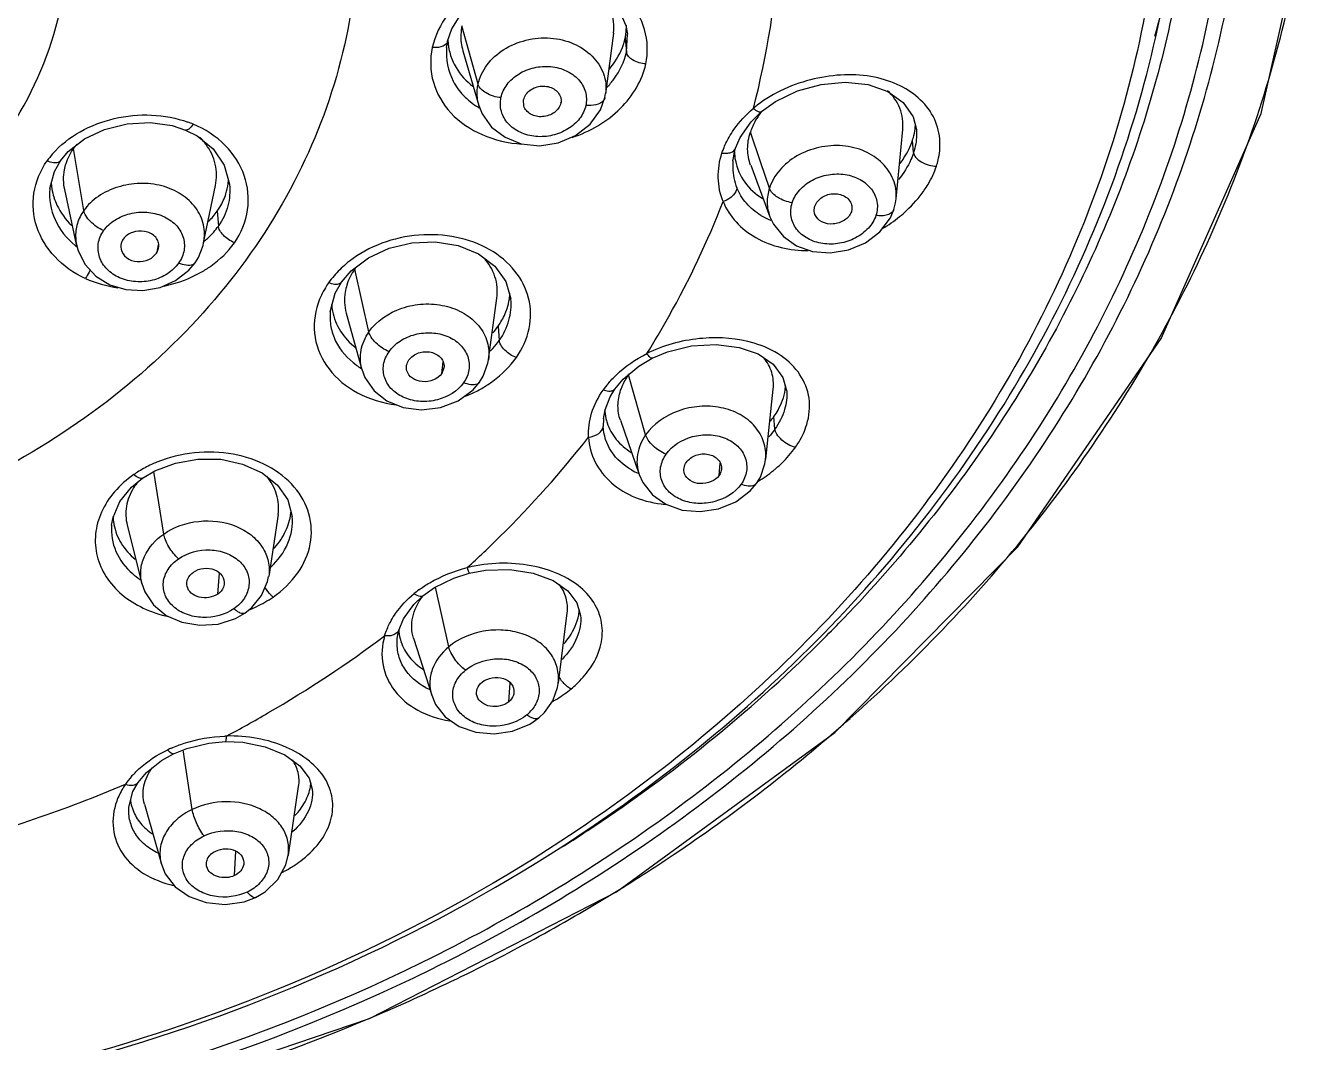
# Model space of a CAD drawing. Header units: millimetres. Extents: x 1122 to 8358, y -1894 to -296.
# Drawn here: x 7711.51 to 7741.48, y -632.59 to -608.98 of the extents above; entities that cross this region are included whole.
import ezdxf

# ---------------------------------------------------------------- set-up
doc = ezdxf.new("R2010")
doc.units = ezdxf.units.MM
doc.header["$LTSCALE"] = 3
doc.layers.add('DEF_LAYER_ASSEM_MEMBER', color=7, linetype='Continuous')

msp = doc.modelspace()

# ---------------------------------------------------------------- linework, layer by layer
at = {"layer": 'DEF_LAYER_ASSEM_MEMBER', "color": 7, "linetype": 'Continuous'}
for p, q in [((7721.402, -609.045), (7721.65, -608.655)), ((7721.304, -609.336), (7721.402, -609.045)), ((7725.156, -609.149), (7724.974, -610.555)), ((7725.483, -609.174), (7725.482, -609.171)), ((7721.281, -609.484), (7721.281, -609.488)), ((7721.66, -609.56), (7722.032, -610.83)), ((7723.076, -610.839), (7723.071, -610.695)), ((7724.958, -610.646), (7724.974, -610.554)), ((7724.958, -610.646), (7724.958, -610.646)), ((7723.94, -610.754), (7723.936, -610.775)), ((7728.354, -611.209), (7728.598, -610.968)), ((7728.1, -611.573), (7728.354, -611.209)), ((7715.219, -611.399), (7715.49, -611.537)), ((7727.993, -611.823), (7728.1, -611.573)), ((7731.721, -612.998), (7731.876, -611.389)), ((7732.191, -611.387), (7732.191, -611.39)), ((7727.993, -611.823), (7727.993, -611.823)), ((7712.173, -612.363), (7712.312, -612.114)), ((7712.312, -612.114), (7712.312, -612.114)), ((7727.931, -612.117), (7727.931, -612.117)), ((7728.345, -612.218), (7728.792, -613.415)), ((7712.071, -612.762), (7712.173, -612.363)), ((7712.067, -612.762), (7712.067, -612.764)), ((7712.411, -612.783), (7712.677, -614.059)), ((7715.638, -614.023), (7715.913, -612.689)), ((7716.24, -612.655), (7716.241, -612.665)), ((7731.722, -613.001), (7731.722, -612.994)), ((7728.79, -613.413), (7728.791, -613.416)), ((7730.695, -613.239), (7730.683, -613.297)), ((7731.671, -613.244), (7731.671, -613.245)), ((7712.677, -614.059), (7712.682, -614.08)), ((7714.561, -614.236), (7714.594, -614.069)), ((7714.561, -614.236), (7714.591, -614.146)), ((7718.838, -614.938), (7719.067, -614.672)), ((7718.581, -615.62), (7718.696, -615.187)), ((7718.696, -615.187), (7718.838, -614.938)), ((7718.838, -614.938), (7718.838, -614.938)), ((7722.257, -616.729), (7722.449, -615.307)), ((7722.777, -615.331), (7722.776, -615.32)), ((7718.58, -615.613), (7718.579, -615.62)), ((7718.95, -615.651), (7719.312, -616.961)), ((7721.221, -616.928), (7721.168, -617.059)), ((7722.238, -616.818), (7722.251, -616.741)), ((7722.257, -616.729), (7722.255, -616.742)), ((7722.047, -617.258), (7722.047, -617.258)), ((7725.079, -617.599), (7725.187, -617.423)), ((7725.187, -617.422), (7725.187, -617.423)), ((7728.696, -619.044), (7728.868, -617.418)), ((7729.179, -617.45), (7729.18, -617.457)), ((7724.923, -618.106), (7724.923, -618.107)), ((7725.317, -618.144), (7725.755, -619.404)), ((7728.69, -619.058), (7728.691, -619.045)), ((7714.221, -619.485), (7714.509, -619.317)), ((7713.967, -619.694), (7714.221, -619.485)), ((7714.221, -619.485), (7714.221, -619.485)), ((7728.481, -619.61), (7728.481, -619.61)), ((7713.503, -620.58), (7713.503, -620.582)), ((7713.864, -620.583), (7714.207, -621.936)), ((7717.368, -620.335), (7717.152, -621.775)), ((7717.699, -620.377), (7717.699, -620.374)), ((7720.518, -622.425), (7720.733, -622.219)), ((7720.733, -622.219), (7720.733, -622.219)), ((7724.307, -622.383), (7724.392, -622.679)), ((7716.382, -622.749), (7716.599, -622.624)), ((7723.882, -624.248), (7724.083, -622.621)), ((7724.392, -622.679), (7724.393, -622.68)), ((7720.18, -623.003), (7720.18, -623.004)), ((7720.137, -623.226), (7720.137, -623.22)), ((7720.514, -623.203), (7720.935, -624.534)), ((7723.873, -624.256), (7723.874, -624.247)), ((7723.213, -625.204), (7723.42, -625.061)), ((7714.663, -626.047), (7714.942, -625.891)), ((7714.942, -625.891), (7714.942, -625.891)), ((7713.998, -626.771), (7714.12, -626.557)), ((7718.091, -626.461), (7718.162, -626.717)), ((7713.903, -627.132), (7713.998, -626.771)), ((7717.61, -628.251), (7717.846, -626.651)), ((7718.162, -626.717), (7718.162, -626.717)), ((7714.265, -627.061), (7714.658, -628.459)), ((7724.012, -628.031), (7723.974, -628.055)), ((7717.609, -628.259), (7717.61, -628.251)), ((7714.657, -628.459), (7714.658, -628.459)), ((7716.577, -629.332), (7716.84, -629.234))]:
    msp.add_line(p, q, dxfattribs=at)
at = {"layer": 'DEF_LAYER_ASSEM_MEMBER', "color": 9, "linetype": 'Continuous'}
for p, q in [((7722.013, -610.335), (7721.638, -608.978)), ((7725.457, -609.588), (7725.483, -609.174)), ((7725.428, -609.265), (7725.457, -609.588)), ((7723.936, -610.775), (7723.939, -610.754)), ((7728.571, -612.141), (7728.336, -611.448)), ((7712.857, -613.269), (7712.619, -611.827)), ((7732.127, -611.922), (7732.102, -611.637)), ((7728.778, -612.751), (7728.571, -612.141)), ((7715.955, -613.287), (7715.982, -613.63)), ((7719.477, -616.092), (7719.147, -614.632)), ((7722.48, -615.958), (7722.506, -616.288)), ((7721.168, -617.059), (7721.201, -616.786)), ((7725.904, -618.485), (7725.507, -617.091)), ((7724.923, -618.107), (7724.918, -618.285)), ((7728.907, -618.347), (7728.884, -618.057)), ((7714.711, -620.786), (7714.481, -619.333)), ((7727.612, -619.424), (7727.636, -619.139)), ((7715.967, -622.182), (7716.01, -621.693)), ((7721.332, -623.408), (7721.026, -622.018)), ((7722.726, -624.685), (7722.757, -624.244)), ((7715.374, -627.187), (7715.166, -625.801)), ((7716.359, -628.722), (7716.388, -628.156))]:
    msp.add_line(p, q, dxfattribs=at)
at = {"layer": 'DEF_LAYER_ASSEM_MEMBER', "color": 7, "linetype": 'Continuous'}
for points in [[(7707.035, -635.357), (7713.219, -634.174), (7719.49, -632.045), (7725.226, -629.102), (7730.301, -625.4), (7734.549, -621.083), (7737.877, -616.246), (7740.2, -611.018), (7741.477, -605.323)], [(7724.539, -608), (7724.961, -608.252), (7725.27, -608.585), (7725.447, -608.974), (7725.482, -609.174)], [(7721.282, -609.483), (7721.299, -609.363), (7721.304, -609.336)], [(7728.598, -610.968), (7728.92, -610.736), (7729.43, -610.489), (7729.983, -610.338), (7730.541, -610.287), (7731.07, -610.342)], [(7731.07, -610.342), (7731.527, -610.504), (7731.887, -610.762), (7732.117, -611.095), (7732.191, -611.387)], [(7722.031, -610.83), (7722.107, -611.023), (7722.328, -611.333), (7722.638, -611.569), (7723.014, -611.717), (7723.436, -611.765), (7723.871, -611.699), (7724.277, -611.527), (7724.617, -611.264), (7724.857, -610.931), (7724.958, -610.646)], [(7712.312, -612.114), (7712.494, -611.898), (7712.87, -611.605), (7713.338, -611.384), (7713.861, -611.254), (7714.399, -611.224), (7714.909, -611.297), (7715.219, -611.399)], [(7715.49, -611.537), (7715.857, -611.836), (7716.115, -612.214), (7716.24, -612.655)], [(7727.932, -612.117), (7727.941, -612.042), (7727.978, -611.87), (7727.993, -611.823)], [(7731.671, -613.244), (7731.709, -613.094), (7731.722, -613.001)], [(7728.79, -613.413), (7728.873, -613.589), (7729.103, -613.874), (7729.41, -614.087), (7729.779, -614.219), (7730.19, -614.254), (7730.612, -614.185), (7731.009, -614.017), (7731.345, -613.764), (7731.587, -613.441), (7731.671, -613.245)], [(7715.44, -614.483), (7715.517, -614.359), (7715.625, -614.081), (7715.639, -614.023)], [(7719.067, -614.672), (7719.47, -614.366), (7719.95, -614.142), (7720.477, -614.018), (7721.02, -613.999), (7721.547, -614.084), (7722.019, -614.277)], [(7712.686, -614.057), (7712.725, -614.205), (7712.886, -614.526), (7713.135, -614.796), (7713.457, -614.993), (7713.833, -615.105), (7714.231, -615.126), (7714.627, -615.056), (7714.989, -614.896)], [(7722.019, -614.277), (7722.4, -614.564), (7722.66, -614.92), (7722.775, -615.32)], [(7714.989, -614.896), (7715.294, -614.659), (7715.44, -614.484)], [(7726.053, -616.703), (7726.41, -616.552), (7726.972, -616.415), (7727.542, -616.382), (7728.073, -616.449), (7728.517, -616.602)], [(7725.187, -617.422), (7725.379, -617.191), (7725.746, -616.885), (7726.053, -616.703)], [(7728.517, -616.602), (7728.862, -616.838), (7729.094, -617.15), (7729.179, -617.45)], [(7719.312, -616.959), (7719.385, -617.152), (7719.596, -617.456), (7719.896, -617.694), (7720.272, -617.85), (7720.699, -617.902), (7721.139, -617.847), (7721.551, -617.69)], [(7722.047, -617.258), (7722.13, -617.121), (7722.238, -616.818)], [(7721.551, -617.69), (7721.895, -617.439), (7722.047, -617.258)], [(7724.923, -618.107), (7724.961, -617.898), (7725.079, -617.599)], [(7714.509, -619.317), (7714.988, -619.137), (7715.508, -619.044), (7716.038, -619.051), (7716.545, -619.162), (7716.999, -619.366)], [(7728.481, -619.61), (7728.568, -619.466), (7728.676, -619.156), (7728.69, -619.058)], [(7716.999, -619.366), (7717.357, -619.65), (7717.593, -619.994), (7717.699, -620.377)], [(7725.755, -619.404), (7725.841, -619.592), (7726.065, -619.876), (7726.371, -620.094), (7726.749, -620.229), (7727.17, -620.265), (7727.599, -620.199), (7728, -620.037)], [(7713.503, -620.58), (7713.535, -620.4), (7713.693, -620.034), (7713.967, -619.694)], [(7728, -620.037), (7728.334, -619.786), (7728.481, -619.61)], [(7716.599, -622.624), (7716.761, -622.494), (7716.986, -622.213), (7717.12, -621.889), (7717.143, -621.774)], [(7720.733, -622.219), (7720.997, -622.032), (7721.451, -621.809), (7721.807, -621.696)], [(7721.807, -621.696), (7722.186, -621.626), (7722.754, -621.611), (7723.293, -621.697), (7723.754, -621.869), (7724.095, -622.103), (7724.307, -622.383)], [(7714.206, -621.937), (7714.274, -622.129), (7714.473, -622.433), (7714.767, -622.676), (7715.134, -622.836), (7715.548, -622.906), (7715.976, -622.878), (7716.382, -622.749)], [(7720.18, -623.004), (7720.282, -622.759), (7720.518, -622.425)], [(7720.137, -623.22), (7720.151, -623.119), (7720.18, -623.003)], [(7723.42, -625.061), (7723.553, -624.935), (7723.748, -624.659), (7723.858, -624.35), (7723.873, -624.256)], [(7720.935, -624.534), (7721.026, -624.745), (7721.252, -625.036), (7721.57, -625.258), (7721.957, -625.391), (7722.383, -625.428), (7722.814, -625.366), (7723.213, -625.204)], [(7714.942, -625.891), (7715.248, -625.768), (7715.757, -625.646), (7716.147, -625.61)], [(7716.147, -625.61), (7716.548, -625.625), (7717.072, -625.731), (7717.523, -625.92), (7717.874, -626.173), (7718.091, -626.461)], [(7714.12, -626.556), (7714.311, -626.329), (7714.663, -626.047)], [(7716.84, -629.234), (7717.068, -629.099), (7717.362, -628.814), (7717.548, -628.469), (7717.602, -628.25)], [(7714.658, -628.459), (7714.748, -628.684), (7714.98, -628.986), (7715.307, -629.212), (7715.701, -629.351), (7716.136, -629.395), (7716.577, -629.332)]]:
    msp.add_lwpolyline(points, dxfattribs=at)
at = {"layer": 'DEF_LAYER_ASSEM_MEMBER', "color": 9, "linetype": 'Continuous'}
for centre, radius, start, end in [((7709.498, -605.942), 19.546, 345.3115, 356.5802), ((7723.419, -608.927), 2.172, 316.4737, 317.0785), ((7722.997, -609.263), 1.883, 238.2117, 238.5849), ((7723.009, -609.243), 1.906, 238.5867, 239.8542), ((7730.166, -612.967), 2.716, 127.918, 130.3865), ((7714.386, -613.699), 2.638, 67.4809, 70.2846), ((7713.765, -613.368), 2.161, 139.18, 144.6642), ((7729.435, -611.974), 1.647, 238.852, 245.8701), ((7729.584, -610.672), 3.525, 301.0991, 308.9713), ((7729.473, -611.891), 1.737, 245.8257, 247.668), ((7713.691, -613.859), 1.024, 182.3078, 191.1768), ((7714.394, -612.457), 1.978, 309.32, 309.739), ((7713.78, -612.694), 1.785, 231.0976, 231.6645), ((7713.79, -612.681), 1.802, 231.6651, 232.5993), ((7720.52, -616.377), 2.44, 130.1962, 139.3657), ((7720.567, -616.432), 2.513, 127.914, 130.1978), ((7714.036, -612.278), 2.813, 245.9995, 262.0574), ((7720.449, -616.314), 2.345, 139.391, 144.3832), ((7727.315, -619.335), 3.069, 115.4257, 116.7538), ((7720.256, -615.398), 1.814, 233.6675, 237.9533), ((7720.274, -615.37), 1.847, 237.9422, 238.6648), ((7726.778, -618.755), 2.277, 140.0886, 144.8262), ((7720.567, -614.735), 3.076, 292.1048, 297.7676), ((7720.611, -614.817), 2.983, 297.7731, 300.6856), ((7715.682, -621.874), 2.979, 112.2096, 114.9125), ((7715.597, -621.721), 2.804, 121.4371, 124.2732), ((7715.657, -621.822), 2.921, 114.8935, 121.419), ((7726.373, -617.895), 1.614, 240.3931, 246.5046), ((7726.399, -617.838), 1.677, 246.4734, 247.4671), ((7726.757, -616.698), 3.361, 301.6729, 308.9691), ((7726.904, -616.885), 3.123, 309.0268, 310.5852), ((7722.556, -624.759), 3.289, 103.5384, 104.0008), ((7722.234, -624.254), 2.693, 126.3607, 129.3653), ((7715.557, -619.697), 3.069, 291.8715, 292.2622), ((7724.693, -623.566), 0.974, 214.9474, 220.6416), ((7721.514, -622.982), 1.548, 242.6113, 245.8636), ((7722.566, -624.29), 0.908, 309.521, 317.9888), ((7705.595, -596.76), 37.806, 311.0971, 311.509), ((7704.633, -595.609), 39.306, 303.9231, 311.0513), ((7716.288, -629.178), 3.7, 91.7861, 92.3697), ((7716.141, -628.628), 3.128, 113.5753, 115.3128), ((7701.435, -597.377), 31.74, 284.8117, 292.9736), ((7715.552, -627.812), 2.112, 138.9033, 144.9623), ((7716.304, -626.294), 2.623, 303.7922, 308.6444), ((7704.211, -594.99), 40.055, 301.9568, 303.9302), ((7703.397, -593.628), 41.641, 295.9803, 301.9145), ((7702.462, -591.72), 43.766, 293.1439, 295.9867), ((7701.615, -589.708), 45.949, 288.4131, 293.1285)]:
    msp.add_arc(centre, radius, start, end, dxfattribs=at)
at = {"layer": 'DEF_LAYER_ASSEM_MEMBER', "color": 7, "linetype": 'Continuous'}
for centre, radius, start, end in [((7712.267, -602.13), 26.431, 344.4441, 349.0931), ((7722.803, -609.226), 1.191, 167.9565, 177.5676), ((7724.081, -608.978), 1.378, 347.9541, 351.9271), ((7724.09, -608.979), 1.368, 351.9268, 0.3809), ((7722.686, -609.245), 1.376, 182.3309, 185.4622), ((7722.681, -609.245), 1.371, 185.4653, 189.4652), ((7722.696, -609.242), 1.387, 189.512, 202.9339), ((7730.003, -612.07), 1.786, 142.0024, 146.4965), ((7730.873, -611.213), 1.298, 352.7401, 357.4225), ((7714.506, -612.629), 1.488, 43.9073, 45.3321), ((7714.553, -612.585), 1.425, 36.6442, 43.9482), ((7713.754, -612.62), 1.384, 145.0592, 145.6389), ((7713.778, -612.638), 1.414, 139.9676, 145.0177), ((7729.285, -611.852), 1.322, 182.1752, 191.2407), ((7713.494, -612.533), 1.4, 183.5362, 189.113), ((7713.532, -612.526), 1.438, 189.1393, 197.9778), ((7714.822, -612.458), 1.4, 342.441, 352.1777), ((7714.839, -612.461), 1.383, 352.2015, 356.785), ((7720.335, -615.463), 1.449, 142.1784, 145.0444), ((7720.209, -615.389), 1.303, 153.6658, 162.766), ((7720.279, -615.424), 1.381, 145.0288, 153.6644), ((7721.419, -615.127), 1.334, 352.0367, 357.1677), ((7719.894, -615.369), 1.286, 183.8269, 190.6708), ((7721.356, -615.117), 1.398, 342.1669, 351.5331), ((7721.4, -615.125), 1.353, 351.5882, 352.0467), ((7726.767, -617.971), 1.537, 143.717, 145.0561), ((7727.987, -617.26), 1.17, 351.2399, 356.6322), ((7726.156, -617.836), 1.202, 182.4271, 192.6123), ((7726.107, -617.846), 1.152, 192.6628, 197.9936), ((7727.299, -616.947), 1.935, 320.9195, 325.0229), ((7715.253, -620.477), 1.456, 141.5, 148.3709), ((7716.415, -620.158), 1.258, 350.6048, 355.2321), ((7716.439, -620.16), 1.235, 355.2458, 355.7732), ((7714.788, -620.328), 1.256, 182.3842, 189.7935), ((7714.797, -620.326), 1.264, 189.7898, 190.7413), ((7721.942, -623.142), 1.521, 142.6842, 143.4753), ((7723.263, -622.466), 1.105, 349.5607, 355.9135), ((7721.274, -622.942), 1.107, 183.3113, 194.4747), ((7706.509, -599.668), 33.29, 314.716, 315.8369), ((7721.273, -622.942), 1.105, 194.4943, 198.1598), ((7705.854, -598.996), 34.229, 308.9222, 314.7039), ((7704.572, -597.439), 36.245, 303.7366, 308.9532), ((7717.091, -626.475), 1.046, 347.422, 354.997), ((7714.966, -626.84), 1.034, 185.6651, 195.93), ((7714.956, -626.842), 1.024, 195.9585, 198.3094), ((7714.959, -626.841), 1.026, 198.311, 200.9302), ((7703.891, -596.457), 37.44, 302.7602, 303.768), ((7703.777, -596.281), 37.65, 302.5099, 302.7608)]:
    msp.add_arc(centre, radius, start, end, dxfattribs=at)
at = {"layer": 'DEF_LAYER_ASSEM_MEMBER', "color": 9, "linetype": 'Continuous'}
for points, start_tangent, end_tangent in [([(7707.396, -634.998), (7720.917, -630.902), (7726.759, -627.38), (7731.711, -623.025), (7735.604, -617.989), (7738.302, -612.445), (7739.713, -606.584), (7739.788, -600.608), (7738.524, -594.724), (7735.965, -589.135), (7732.199, -584.033), (7727.356, -579.595), (7721.604, -575.974), (7715.14, -573.294), (7700.988, -571.093)], (0.990632, 0.136562), (-1, 0)), ([(7707.326, -634.789), (7720.717, -630.735), (7726.504, -627.247), (7731.409, -622.935), (7735.266, -617.947), (7737.939, -612.457), (7739.337, -606.652), (7739.412, -600.734), (7738.161, -594.907), (7735.627, -589.371), (7731.898, -584.318), (7727.102, -579.923), (7721.406, -576.336), (7715.004, -573.681), (7700.988, -571.501)], (0.990658, 0.136371), (-1, 0)), ([(7737.942, -603.987), (7737.009, -610.806), (7734.257, -617.28), (7729.825, -623.084), (7723.937, -627.922)], (0, -1), (-0.83663, -0.547769)), ([(7730.65, -625.071), (7734.774, -620.761), (7737.995, -615.934), (7740.214, -610.746), (7741.373, -605.329)], (0.748849, 0.662741), (0.112769, 0.993621)), ([(7719.217, -606.67), (7718.866, -609.608), (7717.829, -612.434), (7716.145, -615.038), (7713.878, -617.321), (7711.116, -619.194), (7707.964, -620.586), (7700.988, -621.733)], (0, -1), (-1, 0)), ([(7725.907, -609.864), (7725.88, -609.067), (7725.481, -608.367), (7724.772, -607.869), (7723.862, -607.641), (7722.886, -607.721), (7721.988, -608.096), (7721.309, -608.714), (7720.949, -609.482)], (0.210001, 0.977701), (-0.218531, -0.97583)), ([(7720.949, -609.482), (7720.975, -610.29), (7721.382, -611.003), (7722.106, -611.506), (7723.03, -611.726)], (-0.207838, -0.978163), (0.99813, -0.061129)), ([(7721.2, -609.448), (7721.145, -609.468), (7720.95, -609.482)], (-0.907335, -0.420408), (-0.99582, 0.091342)), ([(7721.304, -609.336), (7721.293, -609.368), (7721.2, -609.448)], (-0.208609, -0.977999), (-0.907335, -0.420408)), ([(7721.281, -609.489), (7721.436, -610.265), (7721.673, -610.596), (7722.005, -610.863)], (-0.089016, -0.99603), (0.849999, -0.526785)), ([(7722.013, -610.335), (7722.219, -609.89), (7722.608, -609.531), (7723.125, -609.313), (7723.694, -609.264), (7724.231, -609.395), (7724.662, -609.683), (7724.923, -610.087), (7724.975, -610.55)], (0.208629, 0.977995), (-0.128122, -0.991758)), ([(7725.009, -610.407), (7725.166, -610.217), (7725.457, -609.588)], (0.680992, 0.732291), (0.20868, 0.977984)), ([(7725.907, -609.864), (7725.752, -609.837), (7725.601, -609.771), (7725.457, -609.588)], (-0.998052, 0.062386), (-0.090074, 0.995935)), ([(7722.545, -610.647), (7722.686, -610.342), (7722.956, -610.098), (7723.312, -609.952), (7723.701, -609.926), (7724.062, -610.024), (7724.344, -610.229), (7724.504, -610.511), (7724.515, -610.829)], (0.208706, 0.977979), (-0.20868, -0.977984)), ([(7724.196, -611.571), (7725.319, -610.893), (7725.907, -609.864)], (0.949525, 0.313692), (0.210232, 0.977652)), ([(7732.739, -611.671), (7732.611, -611.141), (7732.29, -610.702), (7731.816, -610.373), (7731.219, -610.173), (7729.819, -610.212), (7728.496, -610.824)], (-0.040875, 0.999164), (-0.788775, -0.614682)), ([(7722.032, -610.829), (7721.995, -610.459), (7722.013, -610.335)], (-0.281531, 0.959552), (0.20877, 0.977965)), ([(7722.545, -610.647), (7722.198, -610.539), (7722.013, -610.335)], (-0.995761, 0.091982), (-0.266603, 0.963806)), ([(7724.515, -610.829), (7724.371, -611.132), (7724.099, -611.374), (7723.743, -611.521), (7723.354, -611.549), (7722.992, -611.453), (7722.71, -611.248), (7722.553, -610.965), (7722.545, -610.647)], (-0.208679, -0.977984), (0.208705, 0.977979)), ([(7724.919, -610.722), (7724.751, -610.813), (7724.515, -610.829)], (-0.661075, -0.75032), (-0.995764, 0.091945)), ([(7724.958, -610.646), (7724.953, -610.666), (7724.919, -610.722)], (-0.211851, -0.977302), (-0.661075, -0.75032)), ([(7712.13, -611.956), (7713.56, -611.135), (7715.276, -611.216)], (0.653502, 0.756925), (0.941334, -0.337475)), ([(7727.841, -611.568), (7727.955, -611.388), (7728.405, -610.898)], (0.494684, 0.869073), (0.759231, 0.650821)), ([(7728.406, -610.898), (7728.521, -610.968), (7728.598, -610.968)], (0.786377, -0.617747), (0.76206, 0.647506)), ([(7715.396, -611.262), (7715.298, -611.376), (7715.219, -611.399)], (-0.553191, -0.833054), (-0.923574, 0.383421)), ([(7716.353, -614.02), (7716.661, -613.253), (7716.583, -612.46), (7716.143, -611.759), (7715.396, -611.262)], (0.573685, 0.819076), (-0.919567, 0.392933)), ([(7727.677, -611.936), (7727.71, -611.843), (7727.841, -611.568)], (0.311979, 0.950089), (0.494684, 0.869073)), ([(7732.192, -611.39), (7732.196, -611.519), (7732.127, -611.922)], (0.092667, -0.995697), (-0.307886, -0.951423)), ([(7727.677, -611.936), (7727.789, -611.939), (7727.884, -611.92), (7727.993, -611.823)], (0.992587, -0.121538), (0.309345, 0.95095)), ([(7731.722, -612.994), (7731.656, -612.552), (7731.4, -612.171), (7730.992, -611.895), (7730.479, -611.767), (7729.929, -611.806), (7729.419, -612.003), (7729.017, -612.333), (7728.778, -612.751)], (0.088005, 0.99612), (-0.308394, -0.951259)), ([(7732.127, -611.922), (7732.066, -612.082), (7731.777, -612.549)], (-0.308957, -0.951076), (-0.624966, -0.780652)), ([(7732.127, -611.922), (7732.174, -612.029), (7732.306, -612.14), (7732.489, -612.216), (7732.658, -612.237)], (0.087917, -0.996128), (0.999901, 0.014049)), ([(7732.658, -612.237), (7732.698, -612.094), (7732.738, -611.673)], (0.314094, 0.949392), (-0.051416, 0.998677)), ([(7712.891, -614.848), (7712.18, -614.341), (7711.765, -613.648), (7711.698, -612.87), (7712.002, -612.119)], (-0.909227, 0.416301), (0.572087, 0.820193)), ([(7712.312, -612.114), (7712.265, -612.151), (7712.15, -612.162), (7712.002, -612.119)], (-0.571382, -0.820684), (-0.914055, 0.40559)), ([(7727.703, -613.062), (7727.591, -612.512), (7727.677, -611.936)], (-0.368507, 0.929625), (0.305995, 0.952033)), ([(7727.931, -612.117), (7727.926, -612.278), (7728.021, -612.74)], (-0.093063, -0.99566), (0.375818, -0.926693)), ([(7729.308, -613.088), (7729.482, -612.792), (7729.777, -612.563), (7730.148, -612.438), (7730.538, -612.434), (7730.888, -612.552), (7731.146, -612.773), (7731.276, -613.064), (7731.253, -613.383)], (0.308414, 0.951252), (-0.308442, -0.951243)), ([(7732.373, -612.8), (7732.462, -612.662), (7732.658, -612.237)], (0.573796, 0.818998), (0.303044, 0.952976)), ([(7712.067, -612.764), (7712.188, -613.48), (7712.659, -614.083)], (-0.093046, -0.995662), (0.778214, -0.627999)), ([(7715.639, -614.023), (7715.636, -613.601), (7715.455, -613.21), (7715.12, -612.896), (7714.67, -612.697), (7714.158, -612.642), (7713.647, -612.726), (7713.194, -612.941), (7712.857, -613.269)], (0.200427, 0.979709), (-0.572757, -0.819725)), ([(7716.241, -612.665), (7716.202, -613.16), (7715.982, -613.63)], (0.097942, -0.995192), (-0.572722, -0.81975)), ([(7728.021, -612.74), (7727.997, -612.83), (7727.879, -612.968), (7727.704, -613.063)], (-0.033076, -0.999453), (-0.944078, -0.329724)), ([(7728.583, -613.383), (7728.245, -613.102), (7728.021, -612.74)], (-0.855342, 0.518064), (-0.374553, 0.927205)), ([(7728.778, -612.751), (7728.727, -613.086), (7728.79, -613.413)], (-0.308437, -0.951245), (0.350625, -0.936516)), ([(7729.308, -613.088), (7728.97, -612.963), (7728.778, -612.751)], (-0.988708, 0.149853), (-0.321947, 0.946758)), ([(7731.801, -613.412), (7731.963, -613.272), (7732.372, -612.802)], (0.776628, 0.629959), (0.568567, 0.822637)), ([(7725.933, -616.594), (7726.441, -615.735), (7727.703, -613.062)], (0.528644, 0.848844), (0.361658, 0.932311)), ([(7727.704, -613.063), (7728.004, -613.536), (7728.461, -613.899), (7729.682, -614.2)], (0.372442, -0.928055), (0.999982, 0.005966)), ([(7731.253, -613.383), (7731.077, -613.679), (7730.779, -613.905), (7730.408, -614.031), (7730.018, -614.037), (7729.667, -613.921), (7729.409, -613.7), (7729.282, -613.408), (7729.308, -613.088)], (-0.308442, -0.951243), (0.308414, 0.951252)), ([(7712.857, -613.269), (7712.708, -613.575), (7712.667, -613.9)], (-0.572705, -0.819762), (0.039683, -0.999212)), ([(7713.317, -613.737), (7713.011, -613.526), (7712.904, -613.389), (7712.857, -613.269)], (-0.917482, 0.397778), (-0.162985, 0.986629)), ([(7713.317, -613.737), (7713.577, -613.492), (7713.929, -613.343), (7714.32, -613.31), (7714.69, -613.399), (7714.985, -613.597), (7715.158, -613.874), (7715.185, -614.188), (7715.059, -614.492)], (0.572727, 0.819746), (-0.572707, -0.81976)), ([(7731.671, -613.245), (7731.621, -613.318), (7731.524, -613.37), (7731.394, -613.392), (7731.253, -613.383)], (-0.311662, -0.950193), (-0.988708, 0.149857)), ([(7715.659, -613.978), (7715.75, -613.897), (7715.982, -613.63)], (0.768961, 0.639295), (0.57269, 0.819772)), ([(7716.353, -614.02), (7716.098, -613.843), (7716.016, -613.733), (7715.982, -613.63)], (-0.918535, 0.395339), (-0.077378, 0.997002)), ([(7715.059, -614.492), (7714.8, -614.738), (7714.449, -614.889), (7714.059, -614.922), (7713.689, -614.831), (7713.396, -614.632), (7713.223, -614.355), (7713.193, -614.041), (7713.317, -613.737)], (-0.572708, -0.81976), (0.572728, 0.819746)), ([(7715.582, -614.703), (7715.809, -614.559), (7716.353, -614.02)], (0.87066, 0.491885), (0.571879, 0.820338)), ([(7722.902, -616.688), (7723.2, -616.008), (7723.186, -615.309), (7722.869, -614.676), (7722.289, -614.184), (7721.515, -613.894), (7720.64, -613.841), (7719.774, -614.032), (7719.023, -614.45)], (0.572873, 0.819644), (-0.788854, -0.614581)), ([(7715.44, -614.484), (7715.382, -614.529), (7715.235, -614.543), (7715.059, -614.492)], (-0.572728, -0.819745), (-0.917493, 0.397753)), ([(7713.003, -614.651), (7712.978, -614.704), (7712.891, -614.848)], (-0.402432, -0.91545), (-0.591977, -0.805955)), ([(7714.72, -615.024), (7714.947, -614.968), (7715.582, -614.703)], (0.978707, 0.205261), (0.87066, 0.491885)), ([(7718.542, -614.948), (7718.468, -615.063), (7718.298, -615.425)], (-0.572591, -0.819841), (-0.323234, -0.946319)), ([(7718.838, -614.938), (7718.792, -614.974), (7718.679, -614.986), (7718.542, -614.948)], (-0.572362, -0.820001), (-0.923389, 0.383866)), ([(7718.298, -615.425), (7718.228, -616.221), (7718.551, -616.952), (7719.212, -617.503), (7720.108, -617.787)], (-0.323234, -0.946319), (0.990814, -0.135234)), ([(7719.477, -616.092), (7720.241, -615.54), (7720.74, -615.444), (7721.242, -615.486), (7721.689, -615.662), (7722.029, -615.953), (7722.226, -616.322), (7722.257, -616.729)], (0.572642, 0.819805), (-0.134827, -0.990869)), ([(7722.506, -616.288), (7722.729, -615.819), (7722.776, -615.331)], (0.572727, 0.819746), (-0.087809, 0.996137)), ([(7718.581, -615.62), (7718.596, -615.971), (7718.705, -616.303), (7719.181, -616.859)], (-0.089469, -0.99599), (0.80546, -0.592651)), ([(7719.312, -616.959), (7719.296, -616.517), (7719.477, -616.092)], (-0.265318, 0.964161), (0.572834, 0.819671)), ([(7719.945, -616.55), (7719.64, -616.347), (7719.53, -616.212), (7719.477, -616.092)], (-0.923148, 0.384446), (-0.220553, 0.975375)), ([(7719.945, -616.55), (7720.202, -616.303), (7720.552, -616.15), (7720.94, -616.112), (7721.307, -616.196), (7721.599, -616.389), (7721.771, -616.66), (7721.801, -616.97), (7721.677, -617.271)], (0.572747, 0.819732), (-0.572727, -0.819746)), ([(7722.294, -616.538), (7722.352, -616.478), (7722.506, -616.289)], (0.709872, 0.70433), (0.572727, 0.819746)), ([(7722.902, -616.688), (7722.632, -616.511), (7722.54, -616.391), (7722.506, -616.288)], (-0.93401, 0.357246), (-0.077379, 0.997002)), ([(7728.425, -616.353), (7727.232, -616.24), (7725.997, -616.563)], (-0.958196, 0.286112), (-0.903121, -0.429387)), ([(7729.645, -618.242), (7729.698, -617.629), (7729.488, -617.085), (7729.052, -616.648), (7728.425, -616.353)], (0.291249, 0.956647), (-0.958196, 0.286112)), ([(7721.677, -617.271), (7721.067, -617.667), (7720.679, -617.705), (7720.311, -617.623), (7720.018, -617.432), (7719.845, -617.161), (7719.819, -616.851), (7719.945, -616.55)], (-0.572727, -0.819746), (0.572747, 0.819732)), ([(7722.133, -617.382), (7722.358, -617.234), (7722.902, -616.688)], (0.859909, 0.510448), (0.574322, 0.818629)), ([(7725.031, -617.294), (7725.22, -617.092), (7725.933, -616.594)], (0.641216, 0.76736), (0.89109, 0.453827)), ([(7726.053, -616.703), (7726.033, -616.701), (7726.005, -616.681), (7725.933, -616.594)], (-0.892415, -0.451215), (-0.576112, 0.817371)), ([(7722.047, -617.258), (7721.99, -617.303), (7721.848, -617.318), (7721.677, -617.271)], (-0.572902, -0.819624), (-0.923162, 0.38441)), ([(7724.577, -618.535), (7724.65, -617.98), (7724.917, -617.443)], (-0.043016, 0.999074), (0.571423, 0.820655)), ([(7725.186, -617.423), (7725.145, -617.457), (7725.046, -617.472), (7724.917, -617.443)], (-0.572141, -0.820155), (-0.938865, 0.344284)), ([(7729.18, -617.457), (7729.132, -617.895), (7728.907, -618.347)], (0.091384, -0.995816), (-0.571999, -0.820254)), ([(7728.691, -619.045), (7728.645, -618.646), (7728.442, -618.289), (7728.101, -618.012), (7727.654, -617.851), (7727.155, -617.822), (7726.661, -617.928), (7725.904, -618.485)], (0.091819, 0.995776), (-0.572683, -0.819777)), ([(7724.577, -618.535), (7724.815, -618.447), (7724.918, -618.285)], (0.992826, 0.119567), (0.076341, 0.997082)), ([(7725.576, -619.298), (7725.109, -618.869), (7724.918, -618.285)], (-0.869121, 0.494599), (-0.046831, 0.998903)), ([(7725.904, -618.485), (7725.715, -618.939), (7725.755, -619.404)], (-0.572731, -0.819743), (0.328755, -0.944415)), ([(7726.379, -618.932), (7726.076, -618.737), (7725.962, -618.605), (7725.904, -618.485)], (-0.928739, 0.370735), (-0.273992, 0.961732)), ([(7726.379, -618.932), (7726.99, -618.524), (7727.381, -618.482), (7727.751, -618.56), (7728.044, -618.748), (7728.217, -619.016), (7728.246, -619.325), (7728.123, -619.628)], (0.572706, 0.819761), (-0.572728, -0.819746)), ([(7728.907, -618.347), (7728.762, -618.53)], (-0.573466, -0.819229), (-0.660953, -0.750428)), ([(7729.382, -618.771), (7729.067, -618.602), (7728.949, -618.464), (7728.907, -618.347)], (-0.977762, 0.209717), (-0.077472, 0.996995)), ([(7729.382, -618.771), (7729.467, -618.642), (7729.644, -618.244)], (0.577104, 0.816671), (0.286187, 0.958174)), ([(7717.253, -622.251), (7717.827, -621.686), (7718.116, -621.014), (7718.085, -620.321), (7717.744, -619.694), (7717.131, -619.212), (7716.326, -618.934), (7714.556, -619.116)], (0.822484, 0.568788), (-0.925801, -0.37801)), ([(7721.761, -621.568), (7722.521, -620.846), (7724.577, -618.535)], (0.739488, 0.67317), (0.614584, 0.788852)), ([(7724.577, -618.535), (7724.732, -619.117), (7725.111, -619.598), (7725.668, -619.935), (7726.354, -620.097)], (0.049076, -0.998795), (0.995617, -0.093528)), ([(7728.937, -619.256), (7729.064, -619.142), (7729.382, -618.771)], (0.761913, 0.64768), (0.568129, 0.82294)), ([(7728.123, -619.628), (7727.508, -620.031), (7727.117, -620.074), (7726.747, -619.997), (7726.452, -619.811), (7726.279, -619.543), (7726.253, -619.234), (7726.379, -618.932)], (-0.572727, -0.819746), (0.572706, 0.819761)), ([(7714.018, -619.404), (7713.57, -619.805), (7713.267, -620.278), (7713.129, -620.789), (7713.168, -621.302), (7713.376, -621.78), (7713.74, -622.191), (7714.236, -622.506), (7714.828, -622.706)], (-0.818796, -0.574084), (0.976907, -0.213663)), ([(7714.221, -619.485), (7714.134, -619.483), (7714.017, -619.405)], (-0.822278, -0.569086), (-0.742486, 0.669861)), ([(7728.481, -619.61), (7728.425, -619.654), (7728.288, -619.671), (7728.123, -619.628)], (-0.572634, -0.819811), (-0.928736, 0.370741)), ([(7713.503, -620.582), (7713.602, -621.189), (7713.984, -621.705)], (-0.091718, -0.995785), (0.756511, -0.653981)), ([(7714.711, -620.786), (7715.524, -620.492), (7716.386, -620.606), (7716.74, -620.809), (7716.998, -621.088), (7717.139, -621.419), (7717.153, -621.771)], (0.821697, 0.569925), (-0.148614, -0.988895)), ([(7717.198, -621.558), (7717.597, -620.998), (7717.699, -620.377)], (0.727017, 0.686619), (-0.092492, 0.995713)), ([(7714.206, -621.935), (7714.181, -621.622), (7714.264, -621.312), (7714.711, -620.786)], (-0.245444, 0.969411), (0.821856, 0.569696)), ([(7715.058, -621.362), (7714.832, -621.082), (7714.75, -620.919), (7714.711, -620.786)], (-0.742142, 0.670242), (-0.156759, 0.987637)), ([(7715.058, -621.362), (7715.788, -621.157), (7716.161, -621.23), (7716.463, -621.412), (7716.649, -621.674), (7716.692, -621.976), (7716.587, -622.275), (7716.344, -622.523)], (0.821783, 0.5698), (-0.821772, -0.569817)), ([(7716.344, -622.523), (7715.613, -622.724), (7715.24, -622.651), (7714.936, -622.471), (7714.748, -622.21), (7714.705, -621.907), (7714.814, -621.609), (7715.058, -621.362)], (-0.821772, -0.569817), (0.821783, 0.5698)), ([(7724.599, -623.928), (7724.849, -623.416), (7724.89, -622.909), (7724.735, -622.438), (7724.394, -622.031), (7723.885, -621.72), (7723.247, -621.525), (7721.786, -621.562)], (0.576003, 0.817447), (-0.972212, -0.234102)), ([(7713.984, -621.705), (7714.167, -621.842)], (0.756511, -0.653981), (0.838893, -0.544297)), ([(7720.637, -622.085), (7720.89, -621.919), (7721.761, -621.568)], (0.805176, 0.593035), (0.969467, 0.245221)), ([(7721.76, -621.568), (7721.776, -621.62), (7721.79, -621.661), (7721.801, -621.688), (7721.807, -621.696)], (0.283788, -0.958887), (0.970866, 0.239625)), ([(7717.253, -622.251), (7717.207, -622.208), (7717.064, -622.023)], (-0.759209, 0.650847), (-0.523871, 0.851798)), ([(7716.72, -622.537), (7716.861, -622.475), (7717.253, -622.251)], (0.925459, 0.378848), (0.823162, 0.567807)), ([(7719.993, -622.799), (7720.098, -622.631), (7720.526, -622.172)], (0.486082, 0.873913), (0.770105, 0.637917)), ([(7720.526, -622.172), (7720.59, -622.21), (7720.733, -622.219)], (0.82264, -0.568563), (0.77191, 0.635732)), ([(7716.599, -622.624), (7716.49, -622.622), (7716.418, -622.582), (7716.344, -622.523)], (-0.82158, -0.570093), (-0.742169, 0.670213)), ([(7724.393, -622.68), (7724.31, -623.19), (7723.963, -623.7)], (0.093037, -0.995663), (-0.697181, -0.716895)), ([(7719.843, -623.152), (7719.873, -623.063), (7719.993, -622.799)], (0.289964, 0.957038), (0.486082, 0.873913)), ([(7720.18, -623.004), (7720.166, -623.035), (7720.081, -623.115)], (-0.287972, -0.957639), (-0.884382, -0.466763)), ([(7723.874, -624.247), (7723.848, -623.889), (7723.692, -623.559), (7723.412, -623.289), (7723.034, -623.104), (7722.595, -623.02), (7722.137, -623.046), (7721.332, -623.408)], (0.111713, 0.99374), (-0.770822, -0.637051)), ([(7716.173, -625.48), (7717.133, -624.945), (7719.843, -623.152)], (0.882881, 0.469597), (0.800004, 0.599995)), ([(7719.843, -623.153), (7719.805, -623.83), (7720.078, -624.431), (7720.614, -624.88), (7721.353, -625.128)], (-0.285027, -0.95852), (0.986186, -0.165644)), ([(7720.081, -623.115), (7720.028, -623.137), (7719.843, -623.153)], (-0.884382, -0.466763), (-0.995337, 0.096455)), ([(7720.802, -624.357), (7720.286, -623.883), (7720.16, -623.57), (7720.137, -623.226)], (-0.887754, 0.460318), (0.087244, 0.996187)), ([(7721.332, -623.408), (7720.948, -623.938), (7720.892, -624.236), (7720.934, -624.532)], (-0.770865, -0.636999), (0.300638, -0.953738)), ([(7721.72, -623.949), (7721.472, -623.694), (7721.38, -623.54), (7721.332, -623.408)], (-0.807332, 0.590098), (-0.215064, 0.9766)), ([(7721.72, -623.949), (7722.395, -623.688), (7722.764, -623.715), (7723.086, -623.845), (7723.317, -624.062), (7723.426, -624.334), (7723.4, -624.626), (7723.24, -624.897)], (0.770842, 0.637026), (-0.668502, -0.743711)), ([(7723.143, -624.99), (7722.429, -625.249), (7722.046, -625.208), (7721.72, -625.055), (7721.502, -624.813), (7721.425, -624.518), (7721.501, -624.215), (7721.72, -623.949)], (-0.770857, -0.637008), (0.770842, 0.637026)), ([(7723.954, -624.2), (7723.98, -624.23), (7724.061, -624.308)], (0.650772, -0.759273), (0.765176, -0.643821)), ([(7724.172, -624.383), (7724.295, -624.276), (7724.597, -623.93)], (0.773732, 0.633512), (0.572345, 0.820013)), ([(7723.739, -624.68), (7723.854, -624.612), (7724.172, -624.383)], (0.870362, 0.492413), (0.768231, 0.640173)), ([(7724.061, -624.308), (7724.091, -624.331), (7724.172, -624.383)], (0.765176, -0.643821), (0.892742, -0.450568)), ([(7723.42, -625.061), (7723.303, -625.074), (7723.225, -625.041), (7723.143, -624.99)], (-0.770883, -0.636977), (-0.807326, 0.590106)), ([(7714.89, -625.761), (7715.186, -625.649), (7716.135, -625.481)], (0.916511, 0.400009), (0.999145, 0.041346)), ([(7716.147, -625.61), (7716.155, -625.601), (7716.162, -625.574), (7716.168, -625.532), (7716.172, -625.48)], (0.999555, 0.029814), (0.060172, 0.998188)), ([(7717.943, -628.342), (7718.367, -627.901), (7718.595, -627.42), (7718.626, -626.934), (7718.458, -626.471), (7718.094, -626.065), (7717.564, -625.745), (7716.172, -625.48)], (0.78298, 0.622047), (-0.999603, -0.028179)), ([(7713.961, -626.424), (7714.136, -626.245), (7714.804, -625.8)], (0.656905, 0.753973), (0.902036, 0.43166)), ([(7714.942, -625.891), (7714.883, -625.878), (7714.803, -625.8)], (-0.903347, -0.428911), (-0.627738, 0.778425)), ([(7713.823, -626.6), (7713.762, -626.696), (7713.62, -626.993)], (-0.569099, -0.822269), (-0.337243, -0.941418)), ([(7713.823, -626.6), (7714, -626.622), (7714.12, -626.557)], (0.948257, -0.317504), (0.570075, 0.821592)), ([(7718.163, -626.717), (7718.071, -627.221), (7717.706, -627.705)], (0.091568, -0.995799), (-0.740138, -0.672455)), ([(7713.62, -626.993), (7713.543, -627.634), (7713.761, -628.216), (7714.246, -628.671), (7714.943, -628.955)], (-0.337243, -0.941418), (0.97105, -0.238878)), ([(7714.585, -628.205), (7714.278, -628.008), (7714.057, -627.756), (7713.93, -627.459), (7713.903, -627.132)], (-0.901238, 0.433324), (0.075612, 0.997137)), ([(7715.374, -627.187), (7715.007, -627.428), (7714.751, -627.741), (7714.631, -628.097), (7714.657, -628.459)], (-0.902548, -0.430588), (0.27039, -0.962751)), ([(7717.602, -628.25), (7717.595, -627.932), (7717.478, -627.631), (7717.254, -627.372), (7716.944, -627.172), (7716.166, -627.007), (7715.374, -627.187)], (0.14562, 0.989341), (-0.902518, -0.430653)), ([(7715.648, -627.8), (7715.473, -627.499), (7715.374, -627.187)], (-0.6108, 0.791785), (-0.147954, 0.988994)), ([(7716.654, -629.105), (7715.89, -629.203), (7715.539, -629.082), (7715.28, -628.865), (7715.154, -628.586), (7715.179, -628.285), (7715.352, -628.009), (7715.648, -627.8)], (-0.902541, -0.430603), (0.902532, 0.430622)), ([(7715.648, -627.8), (7716.412, -627.697), (7716.762, -627.818), (7717.019, -628.036), (7717.144, -628.316), (7717.118, -628.617), (7716.948, -628.894), (7716.654, -629.105)], (0.902532, 0.430622), (-0.902541, -0.430603)), ([(7723.937, -627.922), (7713.138, -632.827), (7700.988, -634.524)], (-0.83663, -0.547769), (-1, 0)), ([(7717.452, -628.654), (7717.533, -628.612), (7717.762, -628.474)], (0.893204, 0.449653), (0.830755, 0.556638)), ([(7716.84, -629.234), (7716.759, -629.212), (7716.654, -629.105)], (-0.901593, -0.432585), (-0.610786, 0.791795))]:
    msp.add_spline(points, degree=3, dxfattribs=dict(at, start_tangent=start_tangent, end_tangent=end_tangent))
at = {"layer": 'DEF_LAYER_ASSEM_MEMBER', "color": 7, "linetype": 'Continuous'}
for points, start_tangent, end_tangent in [([(7709.23, -613.533), (7711.198, -611.284), (7712.296, -608.662), (7712.431, -605.889), (7711.591, -603.202), (7709.848, -600.829), (7707.35, -598.974), (7704.311, -597.794), (7700.988, -597.389)], (0.76261, 0.646859), (-1, 0)), ([(7724.002, -628.022), (7730.036, -623.102), (7734.59, -617.172), (7737.425, -610.53), (7738.388, -603.518)], (0.839046, 0.544061), (0, 1)), ([(7738.688, -603.362), (7738.151, -608.604), (7736.553, -613.697), (7733.942, -618.495), (7730.39, -622.861)], (-0.000029, -1), (-0.69669, -0.717372)), ([(7725.156, -609.149), (7725.1, -608.621), (7724.812, -608.162)], (0.127334, 0.99186), (-0.696548, 0.717511)), ([(7721.613, -609.176), (7721.66, -609.56)], (-0.042201, -0.999109), (0.281533, -0.959551)), ([(7725.062, -609.983), (7725.189, -609.815), (7725.428, -609.265)], (0.643249, 0.765657), (0.20868, 0.977984)), ([(7721.419, -609.782), (7721.504, -609.95), (7721.891, -610.384)], (0.389667, -0.920956), (0.790138, -0.612929)), ([(7723.071, -610.695), (7723.217, -610.479), (7723.492, -610.38), (7723.639, -610.392), (7723.771, -610.444), (7723.872, -610.53), (7723.931, -610.641)], (0.208704, 0.977979), (0.276781, -0.960933)), ([(7723.931, -610.641), (7723.94, -610.754)], (0.276781, -0.960933), (-0.128049, -0.991768)), ([(7731.876, -611.389), (7731.808, -610.892), (7731.52, -610.488)], (0.093762, 0.995595), (-0.748148, 0.663532)), ([(7723.936, -610.775), (7723.786, -610.989), (7723.657, -611.057), (7723.511, -611.089), (7723.234, -611.03), (7723.134, -610.947), (7723.076, -610.839)], (-0.20868, -0.977984), (-0.281553, 0.959546)), ([(7728.514, -611.084), (7728.459, -611.173), (7728.336, -611.448)], (-0.551553, -0.83414), (-0.308425, -0.951249)), ([(7728.343, -612.218), (7728.273, -611.843), (7728.336, -611.448)], (-0.354482, 0.935063), (0.308425, 0.951249)), ([(7732.102, -611.637), (7732.122, -611.572), (7732.161, -611.377)], (0.308442, 0.951243), (0.125991, 0.992031)), ([(7712.446, -612.174), (7712.477, -612.087), (7712.611, -611.839)], (0.308946, 0.95108), (0.564404, 0.825498)), ([(7715.913, -612.689), (7715.91, -612.193), (7715.696, -611.735)], (0.201302, 0.979529), (-0.596143, 0.802878)), ([(7731.812, -612.179), (7731.904, -612.048), (7732.102, -611.637)], (0.603902, 0.797059), (0.308442, 0.951243)), ([(7712.412, -612.783), (7712.407, -612.325), (7712.446, -612.174)], (-0.204232, 0.978922), (0.308946, 0.95108)), ([(7727.988, -612.11), (7728.205, -612.61), (7728.621, -612.991)], (0.195449, -0.980714), (0.851783, -0.523894)), ([(7712.164, -612.97), (7712.233, -613.144), (7712.571, -613.614)], (0.308323, -0.951282), (0.717217, -0.69685)), ([(7715.955, -613.287), (7716.018, -613.189), (7716.157, -612.88)], (0.572705, 0.819761), (0.301571, 0.953444)), ([(7729.834, -613.168), (7730.002, -612.961), (7730.285, -612.879), (7730.555, -612.959), (7730.646, -613.05), (7730.692, -613.164)], (0.308418, 0.951251), (0.172358, -0.985034)), ([(7715.756, -613.522), (7715.955, -613.287)], (0.710111, 0.70409), (0.572705, 0.819761)), ([(7729.837, -613.36), (7729.822, -613.217), (7729.834, -613.168)], (-0.349955, 0.936767), (0.308418, 0.951251)), ([(7730.683, -613.297), (7730.524, -613.492), (7730.259, -613.583), (7729.996, -613.532), (7729.837, -613.36)], (-0.308442, -0.951243), (-0.349955, 0.936767)), ([(7730.692, -613.164), (7730.695, -613.239)], (0.172358, -0.985034), (-0.095227, -0.995456)), ([(7713.77, -613.933), (7713.74, -613.989), (7713.722, -614.168)], (-0.572727, -0.819746), (0.205278, -0.978704)), ([(7714.597, -614.082), (7714.574, -613.969), (7714.505, -613.87), (7714.268, -613.755), (7713.986, -613.779), (7713.77, -613.933)], (0.001765, 0.999998), (-0.572727, -0.819746)), ([(7713.722, -614.168), (7713.849, -614.363), (7714.097, -614.456), (7714.37, -614.406), (7714.561, -614.236)], (0.205278, -0.978704), (0.557788, 0.829984)), ([(7714.591, -614.146), (7714.597, -614.082)], (0.199977, 0.979801), (0.001765, 0.999998)), ([(7722.449, -615.307), (7722.405, -614.807), (7722.142, -614.366)], (0.134316, 0.990939), (-0.675547, 0.737317)), ([(7718.965, -615.003), (7718.926, -615.166), (7718.95, -615.651)], (-0.295369, -0.955383), (0.267166, -0.963651)), ([(7718.631, -615.607), (7718.816, -616.07), (7719.169, -616.457)], (0.185425, -0.982658), (0.784498, -0.620132)), ([(7722.48, -615.958), (7722.545, -615.858), (7722.687, -615.545)], (0.572727, 0.819746), (0.305587, 0.952164)), ([(7722.356, -616.115), (7722.48, -615.958)], (0.665532, 0.746369), (0.572728, 0.819746)), ([(7720.407, -616.742), (7720.631, -616.58), (7720.923, -616.563), (7721.153, -616.699), (7721.211, -616.808), (7721.22, -616.928)], (0.572746, 0.819733), (-0.133758, -0.991014)), ([(7728.867, -617.418), (7728.833, -617.031), (7728.649, -616.692)], (0.108978, 0.994044), (-0.637041, 0.77083)), ([(7720.359, -616.994), (7720.354, -616.866), (7720.407, -616.742)], (-0.266822, 0.963746), (0.572746, 0.819733)), ([(7721.168, -617.059), (7720.975, -617.206), (7720.717, -617.245), (7720.486, -617.166), (7720.359, -616.994)], (-0.572727, -0.819746), (-0.266822, 0.963746)), ([(7725.324, -617.447), (7725.359, -617.356), (7725.507, -617.091)], (0.321753, 0.946824), (0.572721, 0.819751)), ([(7725.317, -618.144), (7725.262, -617.804), (7725.324, -617.447)], (-0.330336, 0.943863), (0.321753, 0.946824)), ([(7728.884, -618.057), (7728.979, -617.905), (7729.144, -617.439)], (0.572727, 0.819746), (0.151857, 0.988403)), ([(7725.011, -618.202), (7725.223, -618.588), (7725.569, -618.891)], (0.309113, -0.951025), (0.84701, -0.531577)), ([(7726.807, -619.385), (7726.796, -619.251), (7726.85, -619.12)], (-0.328501, 0.944504), (0.572709, 0.819759)), ([(7726.85, -619.12), (7727.072, -618.957), (7727.361, -618.935), (7727.592, -619.062), (7727.652, -619.167), (7727.664, -619.284)], (0.572709, 0.819759), (-0.10485, -0.994488)), ([(7727.612, -619.424), (7727.423, -619.569), (7727.171, -619.615), (7726.94, -619.546), (7726.807, -619.385)], (-0.572727, -0.819746), (-0.328501, 0.944504)), ([(7727.664, -619.284), (7727.632, -619.39), (7727.612, -619.424)], (-0.10485, -0.994488), (-0.572727, -0.819746)), ([(7714.013, -619.713), (7713.847, -620.143), (7713.864, -620.583)], (-0.523671, -0.85192), (0.245438, -0.969412)), ([(7717.368, -620.335), (7717.335, -619.869), (7717.105, -619.446)], (0.148496, 0.988913), (-0.641802, 0.766871)), ([(7713.554, -620.562), (7713.724, -621), (7714.051, -621.373)], (0.186373, -0.982479), (0.770354, -0.637617)), ([(7717.255, -621.142), (7717.52, -620.77), (7717.657, -620.363)], (0.682707, 0.730692), (0.163037, 0.98662)), ([(7715.254, -622.004), (7715.271, -621.824), (7715.402, -621.672)], (-0.245432, 0.969414), (0.821783, 0.569801)), ([(7715.402, -621.672), (7715.639, -621.586), (7715.89, -621.618), (7716.068, -621.757), (7716.114, -621.957)], (0.821783, 0.569801), (-0.148045, -0.988981)), ([(7715.967, -622.182), (7715.762, -622.261), (7715.537, -622.251), (7715.351, -622.158), (7715.254, -622.004)], (-0.821772, -0.569817), (-0.245432, 0.969414)), ([(7716.114, -621.957), (7716.097, -622.02), (7715.967, -622.182)], (-0.148045, -0.988981), (-0.821772, -0.569817)), ([(7724.083, -622.621), (7724.058, -622.274), (7723.903, -621.961)], (0.120804, 0.992676), (-0.599616, 0.800288)), ([(7720.513, -623.203), (7720.494, -622.722), (7720.72, -622.237)], (-0.296472, 0.955042), (0.595154, 0.803612)), ([(7724.006, -623.336), (7724.133, -623.173), (7724.35, -622.666)], (0.658175, 0.752865), (0.180836, 0.983513)), ([(7720.222, -623.286), (7720.419, -623.647), (7720.744, -623.934)], (0.311659, -0.950194), (0.844016, -0.536319)), ([(7722.105, -624.231), (7722.34, -624.125), (7722.6, -624.142), (7722.792, -624.274), (7722.846, -624.475)], (0.770845, 0.637023), (-0.122325, -0.99249)), ([(7721.989, -624.554), (7721.994, -624.384), (7722.105, -624.231)], (-0.301501, 0.953466), (0.770845, 0.637023)), ([(7722.846, -624.475), (7722.833, -624.532), (7722.726, -624.685)], (-0.122325, -0.99249), (-0.770857, -0.637008)), ([(7722.726, -624.685), (7722.525, -624.78), (7722.294, -624.787), (7722.098, -624.704), (7721.989, -624.554)], (-0.770857, -0.637008), (-0.301501, 0.953466)), ([(7714.263, -627.062), (7714.251, -626.639), (7714.443, -626.216)], (-0.271872, 0.962333), (0.581593, 0.81348)), ([(7717.846, -626.651), (7717.833, -626.331), (7717.701, -626.034)], (0.146221, 0.989252), (-0.561781, 0.827286)), ([(7717.759, -627.33), (7717.855, -627.22), (7718.059, -626.872)], (0.688847, 0.724906), (0.366237, 0.930522)), ([(7718.059, -626.872), (7718.111, -626.703)], (0.366237, 0.930522), (0.21718, 0.976132)), ([(7714, -627.208), (7714.175, -627.506), (7714.449, -627.753)], (0.357212, -0.934023), (0.827088, -0.562073)), ([(7700.984, -634.598), (7713.153, -632.909), (7724.003, -628.021)], (1, -0.00009), (0.839042, 0.544067)), ([(7715.92, -628.152), (7716.151, -628.1), (7716.378, -628.148), (7716.532, -628.282), (7716.569, -628.463)], (0.902534, 0.430619), (-0.146042, -0.989278)), ([(7715.712, -628.519), (7715.705, -628.415), (7715.74, -628.313), (7715.92, -628.152)], (-0.270844, 0.962623), (0.902534, 0.430619)), ([(7716.359, -628.722), (7716.163, -628.77), (7715.962, -628.746), (7715.8, -628.656), (7715.712, -628.519)], (-0.902541, -0.430603), (-0.270844, 0.962623)), ([(7716.569, -628.463), (7716.502, -628.611), (7716.359, -628.722)], (-0.146042, -0.989278), (-0.902541, -0.430603))]:
    msp.add_spline(points, degree=3, dxfattribs=dict(at, start_tangent=start_tangent, end_tangent=end_tangent))

doc.saveas('drawing.dxf')
